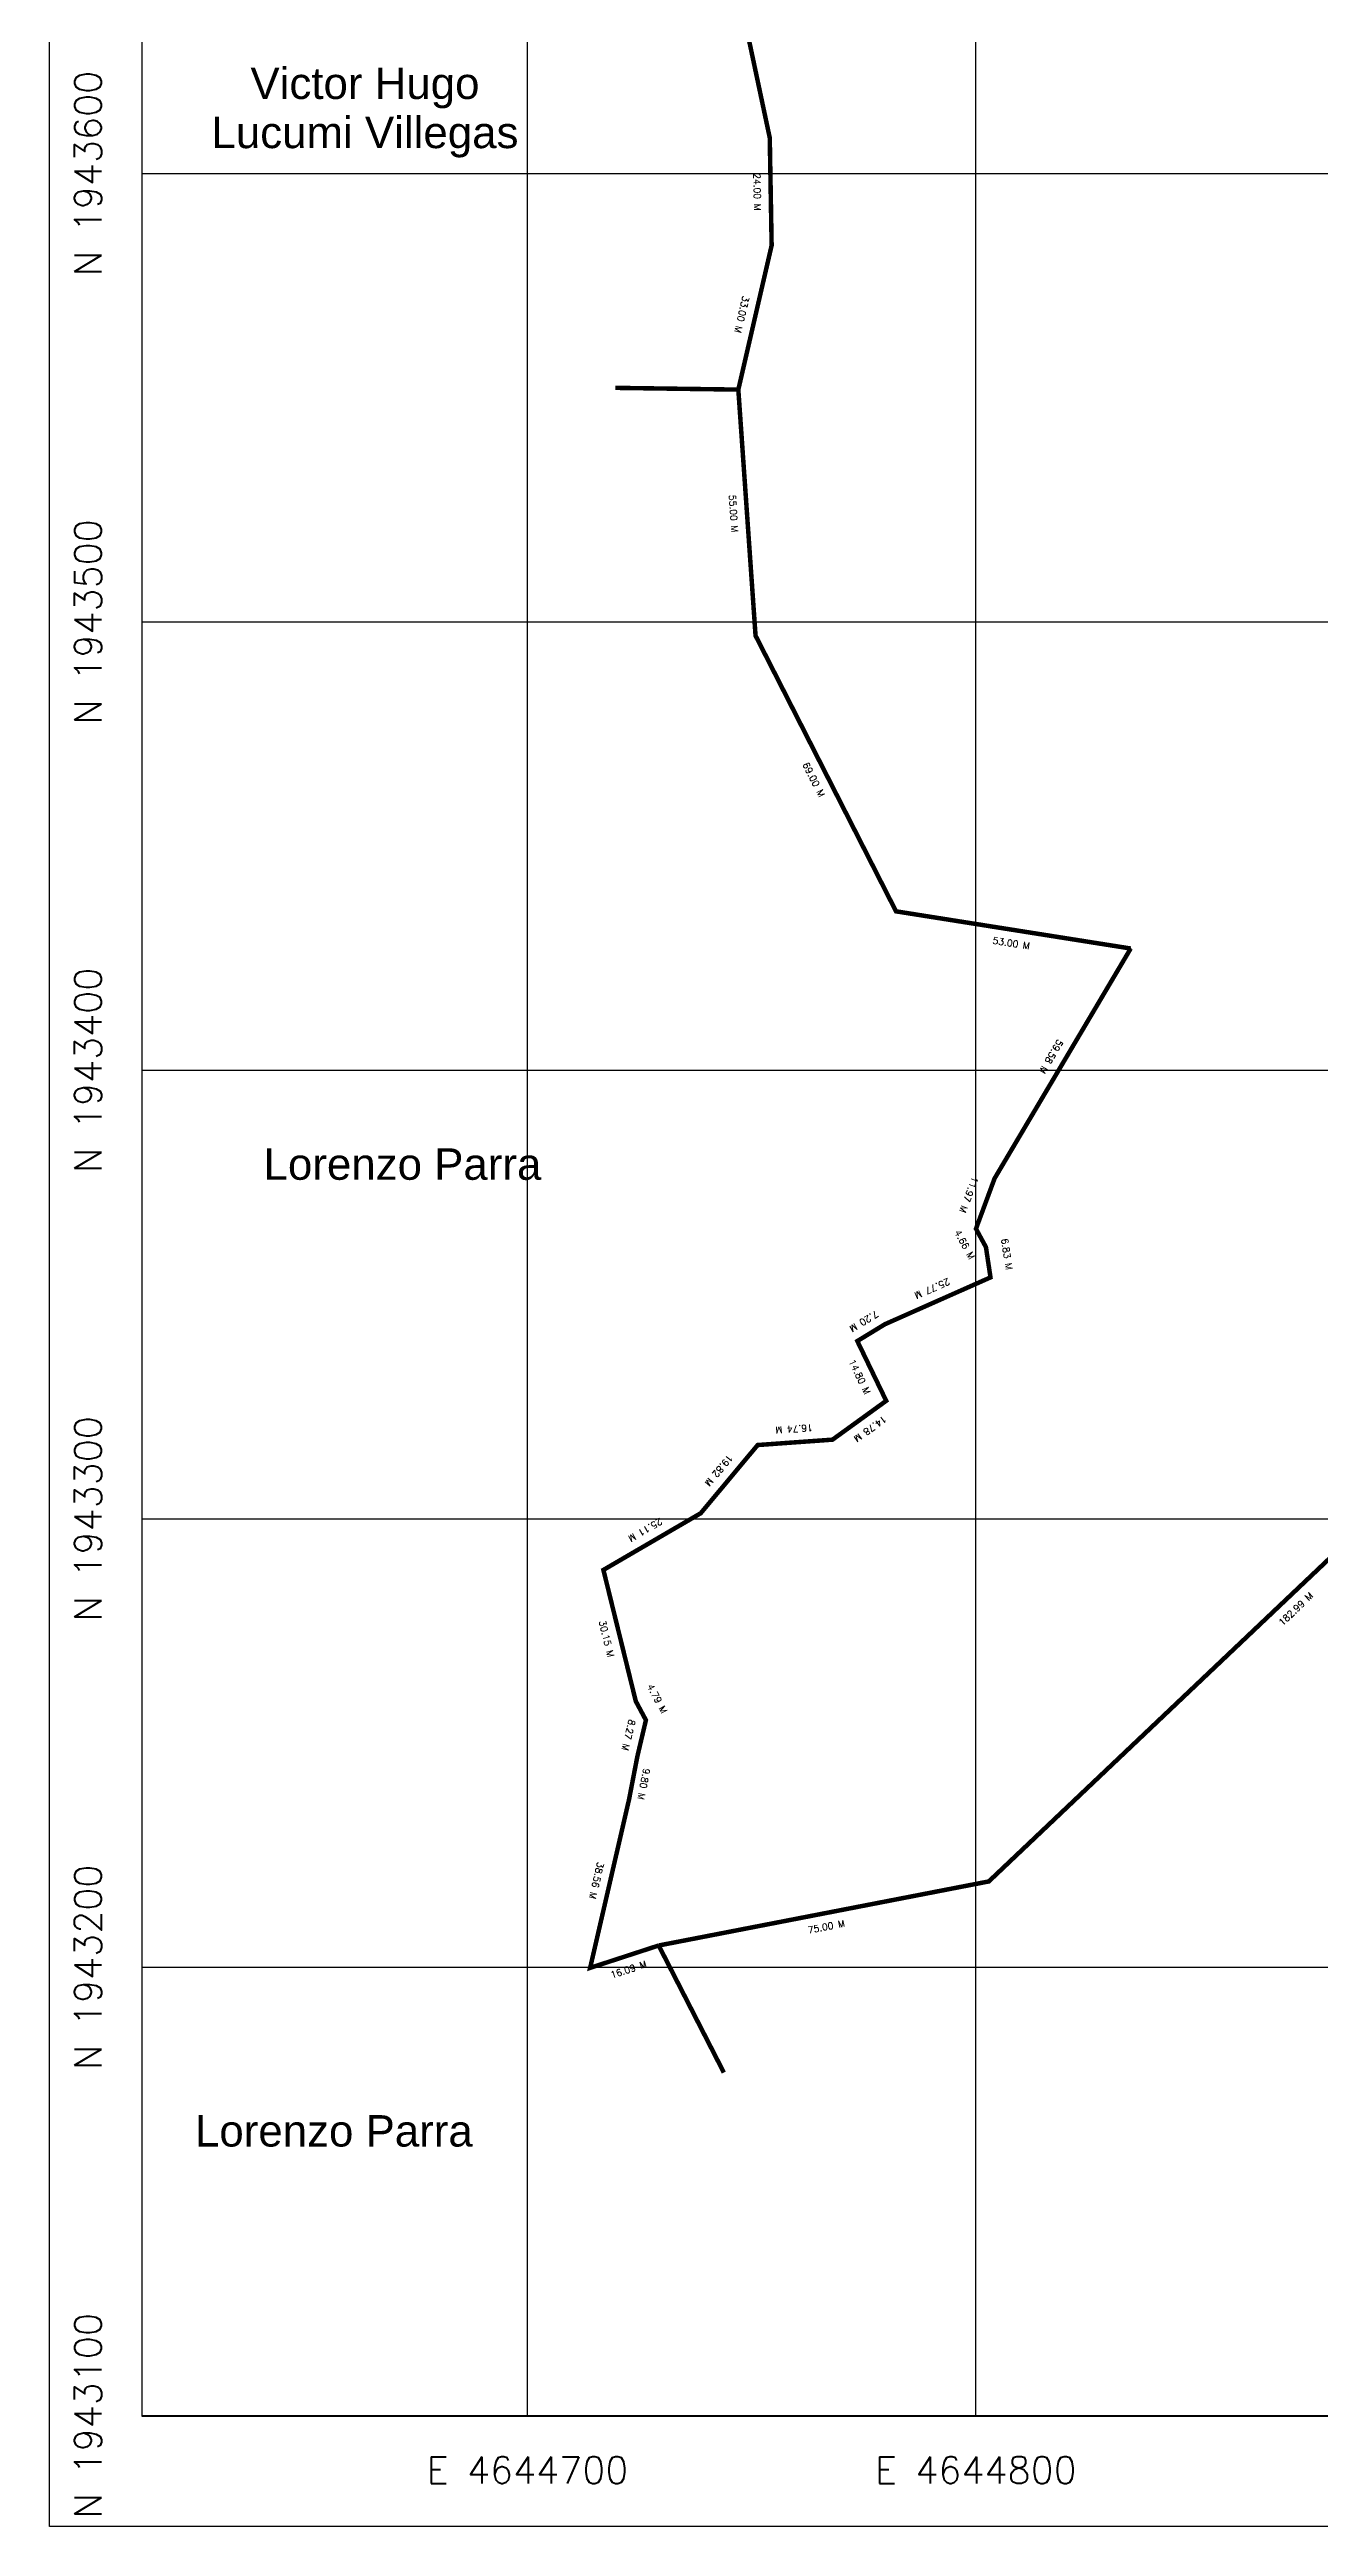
# Model space of a CAD drawing. Header units: metres. Extents: x 4644593 to 4645617, y 1943075 to 1943927.
# Drawn here: x 4644593 to 4644877, y 1943075 to 1943628 of the extents above; entities that cross this region are included whole.
import ezdxf
from ezdxf.enums import TextEntityAlignment as Align

# ---------------------------------------------------------------- set-up
doc = ezdxf.new("R2010")
doc.units = ezdxf.units.M
doc.linetypes.add('DASHED', pattern=[0.75, 0.5, -0.25])
for name, color, linetype in [('LATRINIDAD_OPTIMIZED', 7, 'Continuous'), ('MAPA_COORDENADAS', 2, 'Continuous'), ('MAPA_CUADRICULA', 8, 'Continuous'), ('MAPA_MARCO', 7, 'Continuous'), ('Rotulo', 7, 'Continuous'), ('ROTULO_MARCO', 7, 'Continuous')]:
    doc.layers.add(name, color=color, linetype=linetype)
doc.styles.add('F', font='swissk.ttf')
doc.styles.get("Standard").update_dxf_attribs({"font": 'simplex.shx'})

msp = doc.modelspace()

# ---------------------------------------------------------------- linework, layer by layer
msp.add_lwpolyline([(4644593.41, 1943926.77), (4645314.79, 1943926.77), (4645314.79, 1943075.29), (4644593.41, 1943075.29)], close=True)
at = {"color": 5, "const_width": 1, "flags": 128}
msp.add_lwpolyline([(4645104.6, 1943605.22), (4645158.59, 1943604.11), (4645169.07, 1943667.24), (4645185.86, 1943706.83), (4645199.01, 1943752.99), (4645199.01, 1943752.99), (4645199.01, 1943752.99), (4645101.61, 1943789.44), (4645058.38, 1943749.29), (4645001.33, 1943809.58), (4644938.41, 1943778.89), (4644830.75, 1943748.02), (4644806.13, 1943743.68), (4644781.27, 1943736.08), (4644770.13, 1943729.38), (4644738.86, 1943679.35), (4644738.86, 1943679.35), (4644754.04, 1943607.94), (4644754.46, 1943583.95), (4644747.03, 1943551.79), (4644750.87, 1943496.93), (4644782.2, 1943435.45), (4644834.54, 1943427.16)], dxfattribs=at)
at = {"color": 4, "const_width": 1, "flags": 128}
msp.add_lwpolyline([(4645104.6, 1943605.22), (4645097.22, 1943585.56), (4645040.97, 1943509.87), (4645068.37, 1943497.65), (4645089.74, 1943399.96), (4645025.01, 1943389.99), (4645021.17, 1943370.36), (4644984.06, 1943343.52), (4644969.19, 1943345.5), (4644956.84, 1943338.91), (4644935.7, 1943345.02), (4644802.9, 1943219.13), (4644729.27, 1943204.84)], dxfattribs=at)
at = {"color": 7, "const_width": 1, "flags": 128}
for points in [[(4644747.03, 1943551.79), (4644719.61, 1943552.18)], [(4644729.27, 1943204.84), (4644743.8, 1943176.51)]]:
    msp.add_lwpolyline(points, dxfattribs=at)
at = {"color": 3, "const_width": 1, "flags": 128}
msp.add_lwpolyline([(4644834.54, 1943427.16), (4644804.18, 1943375.89), (4644800.03, 1943364.66), (4644802.25, 1943360.57), (4644803.27, 1943353.82), (4644779.71, 1943343.37), (4644773.57, 1943339.62), (4644780.01, 1943326.3), (4644768.04, 1943317.64), (4644751.34, 1943316.44), (4644738.64, 1943301.23), (4644716.94, 1943288.59), (4644724.16, 1943259.32), (4644726.42, 1943255.09), (4644724.52, 1943247.04), (4644722.66, 1943237.42), (4644713.98, 1943199.85), (4644729.27, 1943204.84)], dxfattribs=at)
at = {"layer": 'LATRINIDAD_OPTIMIZED', "linetype": 'DASHED', "ltscale": 5, "const_width": 0.3}
msp.add_lwpolyline([(4644738.86, 1943679.35), (4644754.04, 1943607.94), (4644754.46, 1943583.95), (4644747.03, 1943551.79), (4644750.87, 1943496.93), (4644782.2, 1943435.45), (4644834.54, 1943427.16), (4644804.18, 1943375.89), (4644800.03, 1943364.66), (4644802.25, 1943360.57), (4644803.27, 1943353.82), (4644779.71, 1943343.37), (4644773.57, 1943339.62), (4644780.01, 1943326.3), (4644768.04, 1943317.64), (4644751.34, 1943316.44), (4644738.64, 1943301.23), (4644716.94, 1943288.59), (4644724.16, 1943259.32), (4644726.42, 1943255.09), (4644724.52, 1943247.04), (4644722.66, 1943237.42), (4644713.98, 1943199.85), (4644729.27, 1943204.84), (4644802.9, 1943219.13), (4644935.7, 1943345.02)], dxfattribs=at)
at = {"layer": 'MAPA_CUADRICULA'}
for p, q in [((4644700, 1943099.85), (4644700, 1943909.58)), ((4644800, 1943099.85), (4644800, 1943909.58)), ((4644613.98, 1943600), (4645299.01, 1943600)), ((4644613.98, 1943500), (4645299.01, 1943500)), ((4644613.98, 1943400), (4645299.01, 1943400)), ((4644613.98, 1943300), (4645299.01, 1943300)), ((4644613.98, 1943200), (4645299.01, 1943200)), ((4644613.98, 1943100), (4645299.01, 1943100))]:
    msp.add_line(p, q, dxfattribs=at)
at = {"layer": 'MAPA_MARCO'}
for p, q in [((4644613.98, 1943909.58), (4644613.98, 1943099.85)), ((4644613.98, 1943099.85), (4645299.01, 1943099.85))]:
    msp.add_line(p, q, dxfattribs=at)
at = {"layer": 'ROTULO_MARCO'}
msp.add_line((4645314.79, 1943075.29), (4644593.41, 1943075.29), dxfattribs=at)

# ---------------------------------------------------------------- texts
at = {"color": 1}
for s, rotation, p in [('24.00 M', 271.0001, (4644751.25, 1943595.89)), ('33.00 M', 257, (4644747.82, 1943568.55)), ('55.00 M', 274, (4644745.96, 1943524.15)), ('69.00 M', 297, (4644763.86, 1943464.83)), ('53.00 M', 351, (4644807.9, 1943428.34)), ('59.58 M', 239.363, (4644816.78, 1943403.05)), ('11.97 M', 249.7092, (4644798.44, 1943372.26)), ('4.66 M', 298.5363, (4644797.52, 1943361.14)), ('6.83 M', 278.5356, (4644806.92, 1943359.01)), ('25.77 M', 203.9184, (4644790.27, 1943351.34)), ('7.20 M', 211.4099, (4644775.08, 1943344.05)), ('14.80 M', 295.8268, (4644774.09, 1943331.65)), ('16.74 M', 184.1035, (4644759.48, 1943320.03)), ('14.78 M', 215.8556, (4644776.45, 1943320.04)), ('19.82 M', 230.1322, (4644742.69, 1943310.76)), ('25.11 M', 210.2248, (4644726.28, 1943297.5)), ('182.99 M', 43.4685, (4644871.36, 1943279.89)), ('30.15 M', 283.8548, (4644717.64, 1943273.24)), ('4.79 M', 298.0943, (4644728.95, 1943259.88)), ('8.27 M', 256.7116, (4644722.55, 1943251.76)), ('9.80 M', 259.0812, (4644725.94, 1943240.82)), ('38.56 M', 256.9807, (4644715.4, 1943219.31)), ('75.00 M', 10.9801, (4644766.65, 1943209.04)), ('16.09 M', 18.0849, (4644722.55, 1943199.49))]:
    msp.add_text(s, height=1.5, rotation=rotation, dxfattribs=at).set_placement(p, align=Align.MIDDLE_CENTER)
at = {"layer": 'MAPA_COORDENADAS', "color": 8}
for s, p in [('N 1943600', (4644601.98, 1943600)), ('N 1943500', (4644601.98, 1943500)), ('N 1943400', (4644601.98, 1943400)), ('N 1943300', (4644601.98, 1943300)), ('N 1943200', (4644601.98, 1943200)), ('N 1943100', (4644601.98, 1943100))]:
    msp.add_text(s, height=6, rotation=90, dxfattribs=at).set_placement(p, align=Align.MIDDLE_CENTER)
for s, p in [('E 4644700', (4644700, 1943087.85)), ('E 4644800', (4644800, 1943087.85))]:
    msp.add_text(s, height=6, dxfattribs=at).set_placement(p, align=Align.MIDDLE_CENTER)
at = {"layer": 'Rotulo', "lineweight": 0, "style": 'F'}
for s, p in [('Victor Hugo', (4644663.76, 1943619.23)), ('Lucumi Villegas', (4644663.76, 1943608.27)), (' Lorenzo Parra', (4644670.77, 1943379.04)), (' Lorenzo Parra', (4644655.47, 1943163.46))]:
    msp.add_text(s, height=7, dxfattribs=at).set_placement(p, align=Align.MIDDLE)

doc.saveas('drawing.dxf')
